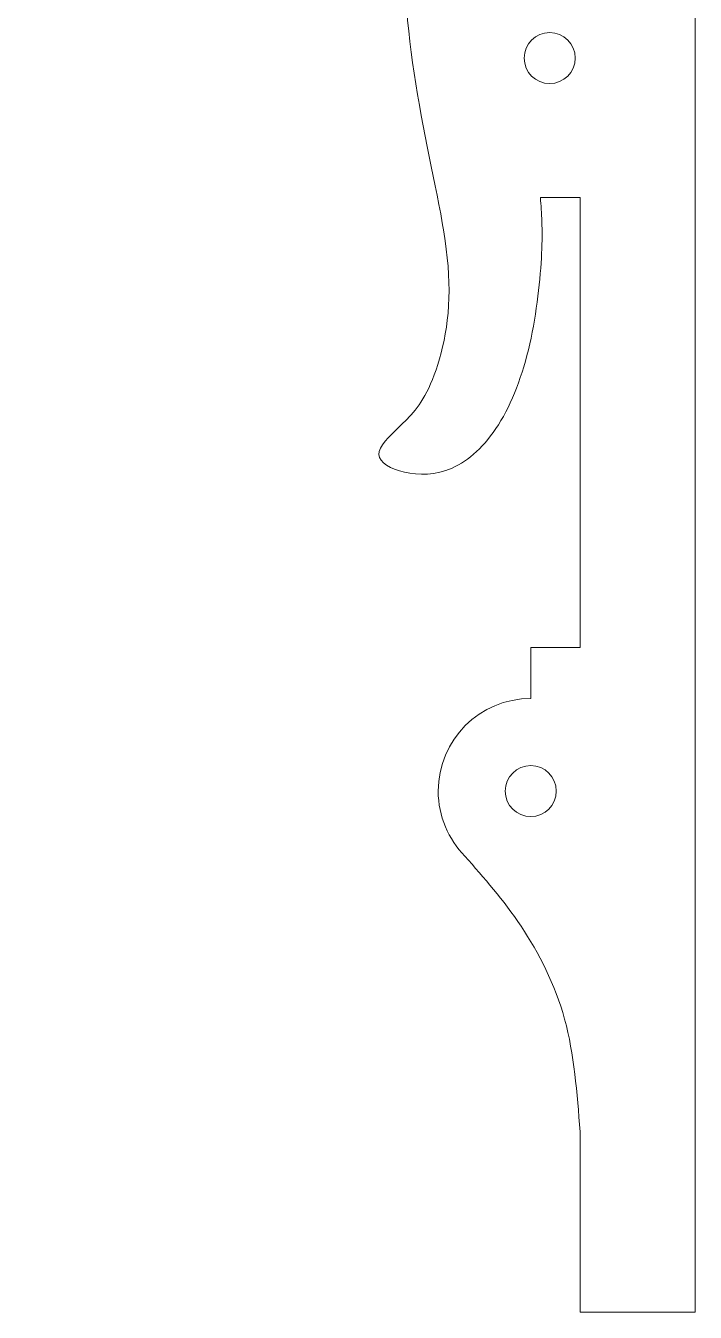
# Model space of a CAD drawing. Header units: millimetres. Extents: x -77 to 114, y -14 to 198.
# Drawn here: x 93.58 to 114.42, y 5.26 to 45.3 of the extents above; entities that cross this region are included whole.
import ezdxf

# ---------------------------------------------------------------- set-up
doc = ezdxf.new("R2010")
doc.units = ezdxf.units.MM
doc.header["$MEASUREMENT"] = 0
doc.layers.add('Default', color=7, linetype='Continuous')

msp = doc.modelspace()

# ---------------------------------------------------------------- linework, layer by layer
at = {"layer": 'Default', "lineweight": 9}
for centre in [(109.887, 44.294), (109.299, 21.481)]:
    msp.add_ellipse(centre, major_axis=(0, 0.794), ratio=1, dxfattribs=at)
for points, knots in [([(93.581, 153.326), (93.581, 153.326), (114.417, 153.326), (114.417, 153.326), (114.417, 153.326), (114.417, 153.326), (114.417, 5.259), (114.417, 5.259), (114.417, 5.259), (114.417, 5.259), (110.832, 5.259), (110.832, 5.259)], [0, 0, 0, 0, 0.25, 0.25, 0.25, 0.25, 0.5, 0.5, 0.5, 0.5, 1, 1, 1, 1]), ([(109.598, 48.672), (109.598, 49.657), (109.598, 50.642), (109.462, 51.387), (109.462, 51.387), (109.327, 52.132), (109.056, 52.637), (108.687, 52.84), (108.687, 52.84), (108.317, 53.043), (107.849, 52.945), (107.387, 52.625), (107.387, 52.625), (106.926, 52.304), (106.47, 51.762), (106.088, 50.839), (106.088, 50.839), (105.707, 49.915), (105.399, 48.61), (105.392, 47.021), (105.392, 47.021), (105.386, 45.433), (105.682, 43.561), (106.014, 41.862), (106.014, 41.862), (106.347, 40.162), (106.716, 38.636), (106.753, 37.312), (106.753, 37.312), (106.79, 35.988), (106.494, 34.867), (106.18, 34.153), (106.18, 34.153), (105.867, 33.439), (105.534, 33.131), (105.208, 32.823), (105.208, 32.823), (104.882, 32.515), (104.561, 32.207), (104.573, 31.955), (104.573, 31.955), (104.586, 31.703), (104.931, 31.505), (105.368, 31.407), (105.368, 31.407), (105.805, 31.309), (106.335, 31.309), (106.852, 31.536), (106.852, 31.536), (107.369, 31.764), (107.874, 32.22), (108.292, 32.885), (108.292, 32.885), (108.711, 33.55), (109.044, 34.424), (109.265, 35.397), (109.265, 35.397), (109.487, 36.369), (109.598, 37.441), (109.635, 38.217), (109.635, 38.217), (109.672, 38.992), (109.634, 39.473), (109.598, 39.953)], [0, 0, 0, 0, 0.058824, 0.058824, 0.058824, 0.058824, 0.117647, 0.117647, 0.117647, 0.117647, 0.176471, 0.176471, 0.176471, 0.176471, 0.235294, 0.235294, 0.235294, 0.235294, 0.294118, 0.294118, 0.294118, 0.294118, 0.352941, 0.352941, 0.352941, 0.352941, 0.411765, 0.411765, 0.411765, 0.411765, 0.470588, 0.470588, 0.470588, 0.470588, 0.529412, 0.529412, 0.529412, 0.529412, 0.588235, 0.588235, 0.588235, 0.588235, 0.647059, 0.647059, 0.647059, 0.647059, 0.705882, 0.705882, 0.705882, 0.705882, 0.764706, 0.764706, 0.764706, 0.764706, 0.823529, 0.823529, 0.823529, 0.823529, 0.882353, 0.882353, 0.882353, 0.882353, 1, 1, 1, 1]), ([(110.832, 25.952), (110.832, 25.952), (109.299, 25.952), (109.299, 25.952), (109.299, 25.952), (109.299, 25.952), (109.299, 24.363), (109.299, 24.363)], [0, 0, 0, 0, 0.333333, 0.333333, 0.333333, 0.333333, 1, 1, 1, 1]), ([(107.246, 19.46), (106.734, 19.98), (106.417, 20.694), (106.417, 21.481), (106.417, 21.481), (106.417, 23.073), (107.708, 24.363), (109.299, 24.363)], [0, 0, 0, 0, 0.333333, 0.333333, 0.333333, 0.333333, 1, 1, 1, 1]), ([(110.832, 10.879), (110.741, 12.085), (110.649, 13.293), (110.351, 14.382), (110.351, 14.382), (110.052, 15.472), (109.548, 16.445), (108.996, 17.272), (108.996, 17.272), (108.444, 18.098), (107.845, 18.779), (107.246, 19.46)], [0, 0, 0, 0, 0.25, 0.25, 0.25, 0.25, 0.5, 0.5, 0.5, 0.5, 1, 1, 1, 1])]:
    msp.add_open_spline(points, degree=3, knots=knots, dxfattribs=at)
for points in [[(110.832, 39.953), (110.832, 39.953), (109.598, 39.953), (109.598, 39.953)], [(110.832, 39.953), (110.832, 39.953), (110.832, 25.952), (110.832, 25.952)], [(110.832, 10.879), (110.832, 10.879), (110.832, 5.259), (110.832, 5.259)]]:
    msp.add_open_spline(points, degree=3, dxfattribs=at)

doc.saveas('drawing.dxf')
